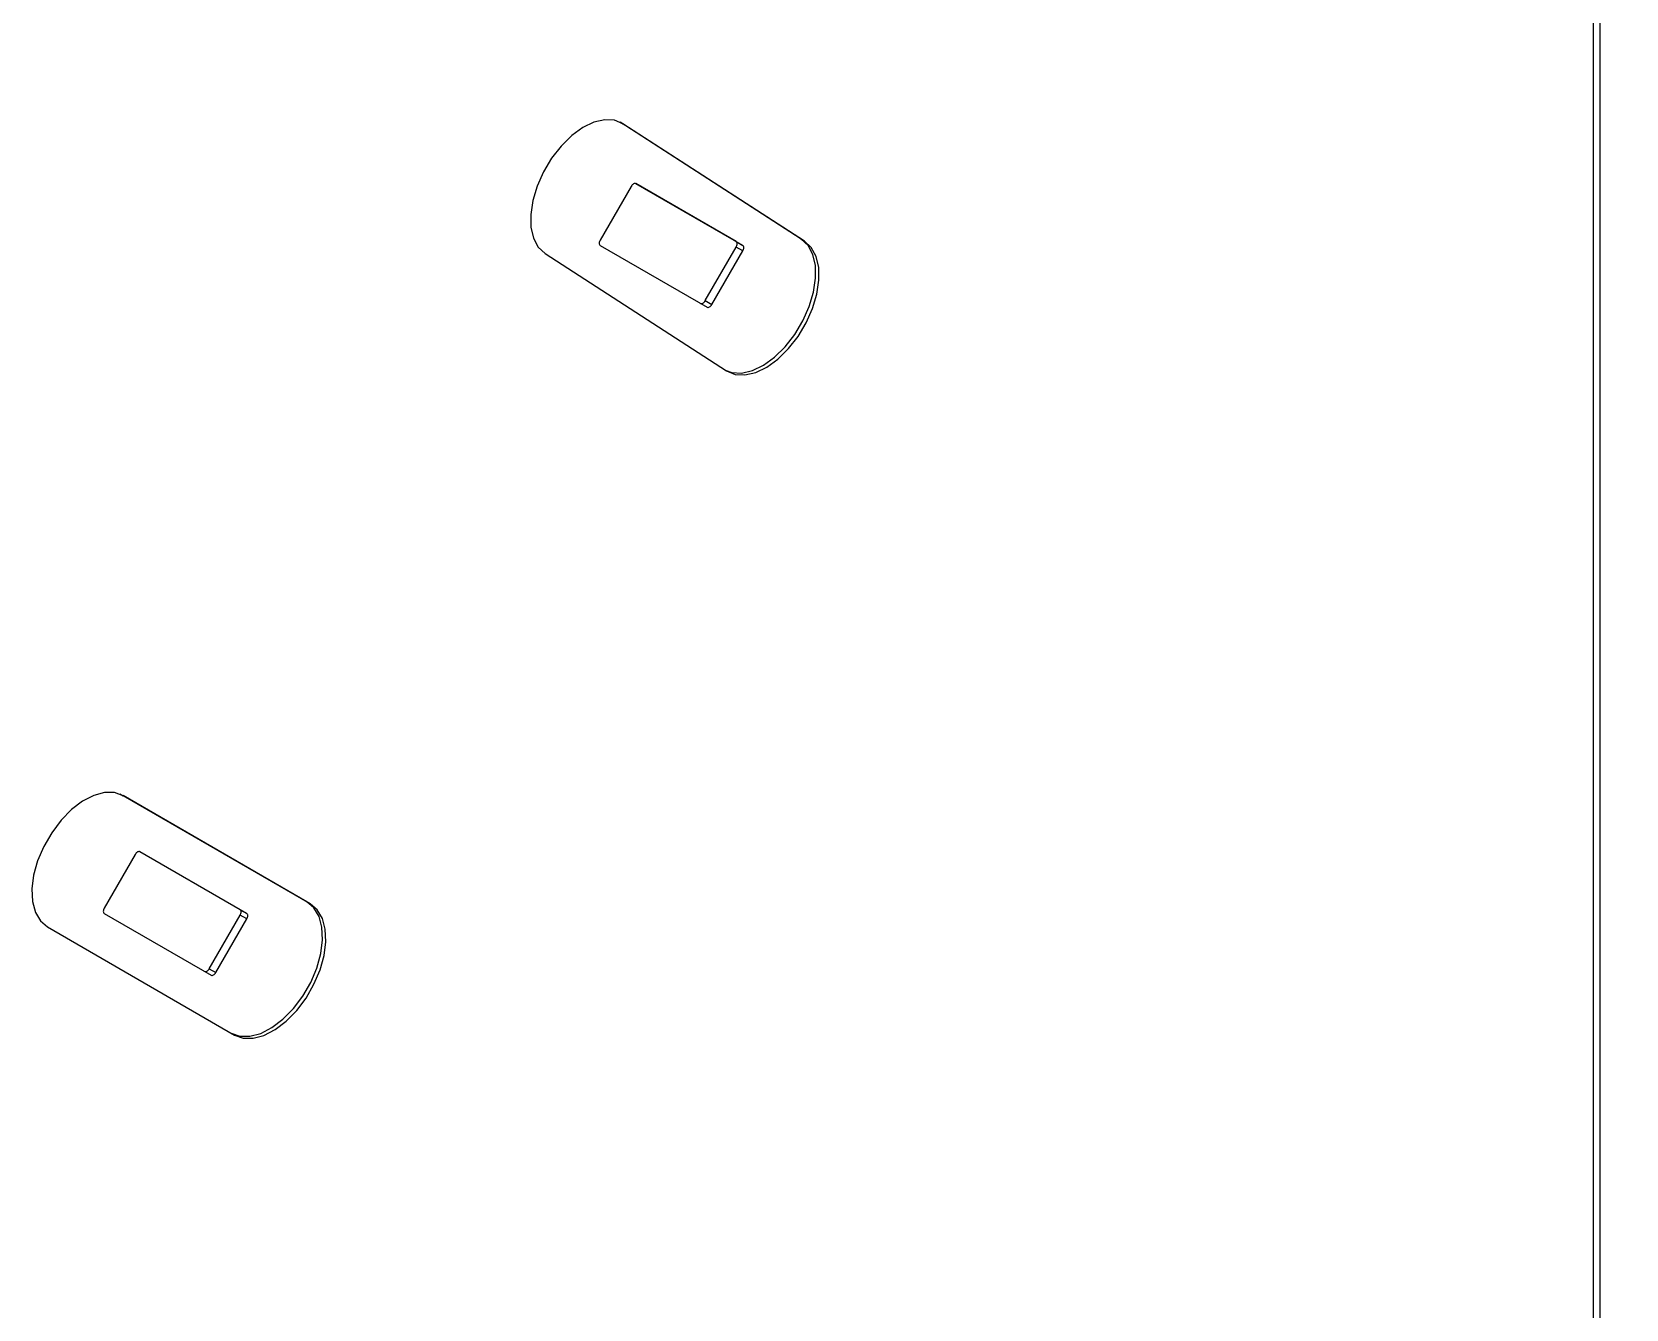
# Model space of a CAD drawing. Header units: millimetres. Extents: x 0 to 210, y 0 to 306.
# Drawn here: x 56.6 to 90.69, y 221.79 to 249.1 of the extents above; entities that cross this region are included whole.
import ezdxf

# ---------------------------------------------------------------- set-up
doc = ezdxf.new("R2010")
doc.units = ezdxf.units.MM
doc.layers.add('图纸格式', color=7, linetype='Continuous')
doc.dimstyles.new('SLDDIMSTYLE2', dxfattribs={"dimtxt": 0.18, "dimasz": 4.08, "dimexe": 0, "dimexo": 0.0625, "dimgap": 0, "dimtad": 0, "dimtih": 1, "dimtoh": 1, "dimdec": 0, "dimrnd": 1e-09, "dimzin": 0, "dimdsep": 46, "dimtxsty": 'Standard', "dimsah": 1, "dimcen": 0.09, "dimadec": 0, "dimazin": 0, "dimtfac": 4.08, "dimtdec": 0, "dimtofl": 0, "dimtmove": 0, "dimatfit": 3, "dimfxl": 0, "dimfrac": 2, "dimtolj": 1, "dimtzin": 0, "dimarcsym": 0})

msp = doc.modelspace()

# ---------------------------------------------------------------- linework, layer by layer
at = {"color": 7, "linetype": 'Continuous', "lineweight": 25}
for p, q in [((90.14065374, 210.95496823), (90.14065374, 271.78725871)), ((89.99420713, 210.7508662), (89.99420713, 271.58315669)), ((73.05143419, 244.67067471), (69.18161993, 247.17207407)), ((69.1926324, 247.16659164), (69.2396688, 247.1394381)), ((73.12214487, 244.6298543), (69.2396688, 247.1394381)), ((71.66075077, 244.6181685), (69.51348871, 245.85815947)), ((71.80217213, 244.53652768), (69.51457213, 245.85756036)), ((69.41457213, 245.79983159), (68.75257213, 244.65321396)), ((68.75257213, 244.53773765), (71.04017213, 243.21670497)), ((70.99875077, 243.35607456), (71.66075077, 244.50269219)), ((71.66075077, 244.6181685), (71.80217213, 244.53652768)), ((71.80217213, 244.42105138), (71.66075077, 244.50269219)), ((73.05143419, 244.67067471), (73.12214487, 244.6298543)), ((67.57402075, 244.36277022), (71.45649681, 241.85318642)), ((71.14017213, 243.27443374), (71.80217213, 244.42105138)), ((70.99875077, 243.35607456), (71.14017213, 243.27443374)), ((58.48116227, 232.80699342), (58.55187295, 232.76617302)), ((62.48060444, 230.49612581), (58.54683007, 232.76905074)), ((62.55131512, 230.45530541), (58.55187295, 232.76617302)), ((58.80797041, 231.51136263), (58.14597041, 230.364745)), ((61.05414905, 230.32969954), (58.90688699, 231.56969051)), ((61.19557041, 230.24805873), (58.90797041, 231.5690914)), ((62.48060444, 230.49612581), (62.55131512, 230.45530541)), ((58.14597041, 230.24926869), (60.43357041, 228.92823602)), ((60.39214905, 229.0676056), (61.05414905, 230.21422323)), ((61.05414905, 230.32969954), (61.19557041, 230.24805873)), ((61.19557041, 230.13258242), (61.05414905, 230.21422323)), ((56.93164706, 229.9603812), (60.93108923, 227.64951359)), ((60.53357041, 228.98596479), (61.19557041, 230.13258242)), ((60.39214905, 229.0676056), (60.53357041, 228.98596479))]:
    msp.add_line(p, q, dxfattribs=at)
at = {"color": 7, "linetype": 'Continuous', "lineweight": 25, "flags": 128}
for points in [[(69.2396688, 247.1394381), (69.05806702, 247.21472105), (68.8480037, 247.22603692), (68.61865962, 247.17289115), (68.38005821, 247.05760646), (68.14262751, 246.88522136), (67.91674436, 246.66326989), (67.71228096, 246.4014524), (67.53817333, 246.11121157), (67.40203081, 245.80523232), (67.30980348, 245.49688741), (67.26552212, 245.199653), (67.27112204, 244.92651964), (67.32635849, 244.68942459), (67.42881737, 244.49873002), (67.57402075, 244.36277022)], [(69.51457213, 245.85756036), (69.50385688, 245.86152931), (69.49163193, 245.86201765), (69.4783671, 245.85900661), (69.46457213, 245.8526119), (69.45077716, 245.84307927), (69.43751232, 245.83077506), (69.42528738, 245.8161721), (69.41457213, 245.79983159)], [(68.75257213, 244.65321396), (68.74377835, 244.63576384), (68.73724398, 244.61787472), (68.73322014, 244.60023406), (68.73186145, 244.58351978), (68.73322014, 244.56837421), (68.73724398, 244.55537939), (68.74377835, 244.54503468), (68.75257213, 244.53773765)], [(71.443835, 241.86137086), (71.56738792, 241.81872388), (71.77745124, 241.80740801), (72.00679532, 241.86055378), (72.24539672, 241.97583847), (72.48282743, 242.14822357), (72.70871057, 242.37017504), (72.91317397, 242.63199253), (73.0872816, 242.92223336), (73.22342412, 243.2282126), (73.31565145, 243.53655751), (73.35993281, 243.83379193), (73.3543329, 244.10692529), (73.29909645, 244.34402034), (73.19663756, 244.5347149), (73.05143419, 244.67067471)], [(71.45649681, 241.85318642), (71.6380986, 241.77790347), (71.84816191, 241.7665876), (72.07750599, 241.81973338), (72.3161074, 241.93501806), (72.5535381, 242.10740317), (72.77942125, 242.32935464), (72.98388465, 242.59117212), (73.15799228, 242.88141295), (73.2941348, 243.1873922), (73.38636213, 243.49573711), (73.43064349, 243.79297152), (73.42504358, 244.06610488), (73.36980713, 244.30319993), (73.26734824, 244.4938945), (73.12214487, 244.6298543)], [(71.66075077, 244.50269219), (71.66954455, 244.52014231), (71.67607892, 244.53803143), (71.68010276, 244.55567209), (71.68146145, 244.57238636), (71.68010276, 244.58753193), (71.67607892, 244.60052676), (71.66954455, 244.61087146), (71.66075077, 244.6181685)], [(71.80217213, 244.42105138), (71.81096591, 244.43850149), (71.81750028, 244.45639062), (71.82152412, 244.47403128), (71.82288281, 244.49074555), (71.82152412, 244.50589112), (71.81750028, 244.51888595), (71.81096591, 244.52923065), (71.80217213, 244.53652768)], [(70.89983419, 243.29774668), (70.90946602, 243.29437683), (70.92169097, 243.2938885), (70.9349558, 243.29689954), (70.94875077, 243.30329424), (70.96254574, 243.31282687), (70.97581058, 243.32513108), (70.98803552, 243.33973404), (70.99875077, 243.35607456)], [(71.04017213, 243.21670497), (71.05088738, 243.21273602), (71.06311232, 243.21224769), (71.07637716, 243.21525873), (71.09017213, 243.22165343), (71.1039671, 243.23118606), (71.11723193, 243.24349027), (71.12945688, 243.25809323), (71.14017213, 243.27443374)], [(58.55187295, 232.76617302), (58.36578505, 232.8328088), (58.15242427, 232.83521899), (57.92111548, 232.77329826), (57.68196801, 232.64975284), (57.44543373, 232.46998225), (57.22185032, 232.24184334), (57.02098947, 231.97530687), (56.85162975, 231.68202177), (56.72117299, 231.37480599), (56.63532078, 231.06708634), (56.59782527, 230.77231165), (56.61032521, 230.50336499), (56.67227427, 230.27200062), (56.78096499, 230.08833026), (56.93164706, 229.9603812)], [(58.90797041, 231.5690914), (58.89725516, 231.57306035), (58.88503021, 231.57354869), (58.87176538, 231.57053765), (58.85797041, 231.56414294), (58.84417544, 231.55461032), (58.8309106, 231.5423061), (58.81868566, 231.52770315), (58.80797041, 231.51136263)], [(60.86037855, 227.69033399), (61.04646645, 227.62369822), (61.25982723, 227.62128802), (61.49113601, 227.68320876), (61.73028349, 227.80675418), (61.96681777, 227.98652476), (62.19040117, 228.21466367), (62.39126203, 228.48120014), (62.56062175, 228.77448525), (62.69107851, 229.08170102), (62.77693072, 229.38942067), (62.81442622, 229.68419536), (62.80192629, 229.95314202), (62.73997723, 230.18450639), (62.63128651, 230.36817675), (62.48060444, 230.49612581)], [(58.14597041, 230.364745), (58.13717663, 230.34729488), (58.13064226, 230.32940576), (58.12661842, 230.3117651), (58.12525973, 230.29505083), (58.12661842, 230.27990526), (58.13064226, 230.26691043), (58.13717663, 230.25656573), (58.14597041, 230.24926869)], [(60.93108923, 227.64951359), (61.11717712, 227.58287781), (61.33053791, 227.58046762), (61.56184669, 227.64238835), (61.80099417, 227.76593377), (62.03752845, 227.94570436), (62.26111185, 228.17384326), (62.46197271, 228.44037973), (62.63133243, 228.73366484), (62.76178919, 229.04088062), (62.8476414, 229.34860026), (62.8851369, 229.64337495), (62.87263697, 229.91232161), (62.81068791, 230.14368599), (62.70199719, 230.32735634), (62.55131512, 230.45530541)], [(61.05414905, 230.21422323), (61.06294283, 230.23167335), (61.0694772, 230.24956247), (61.07350105, 230.26720313), (61.07485973, 230.2839174), (61.07350105, 230.29906297), (61.0694772, 230.3120578), (61.06294283, 230.3224025), (61.05414905, 230.32969954)], [(61.19557041, 230.13258242), (61.20436419, 230.15003254), (61.21089856, 230.16792166), (61.2149224, 230.18556232), (61.21628109, 230.20227659), (61.2149224, 230.21742216), (61.21089856, 230.23041699), (61.20436419, 230.24076169), (61.19557041, 230.24805873)], [(60.29323247, 229.00927772), (60.30286431, 229.00590788), (60.31508925, 229.00541954), (60.32835408, 229.00843058), (60.34214905, 229.01482529), (60.35594402, 229.02435791), (60.36920886, 229.03666213), (60.3814338, 229.05126508), (60.39214905, 229.0676056)], [(60.43357041, 228.92823602), (60.44428566, 228.92426707), (60.4565106, 228.92377873), (60.46977544, 228.92678977), (60.48357041, 228.93318447), (60.49736538, 228.9427171), (60.51063021, 228.95502131), (60.52285516, 228.96962427), (60.53357041, 228.98596479)]]:
    msp.add_lwpolyline(points, dxfattribs=at)

# ---------------------------------------------------------------- leaders
at = {"layer": '图纸格式'}
msp.add_leader([(103.31079561, 239.69058668), (86.04426415, 194.28315423)], dimstyle='SLDDIMSTYLE2', dxfattribs=at)

doc.saveas('drawing.dxf')
